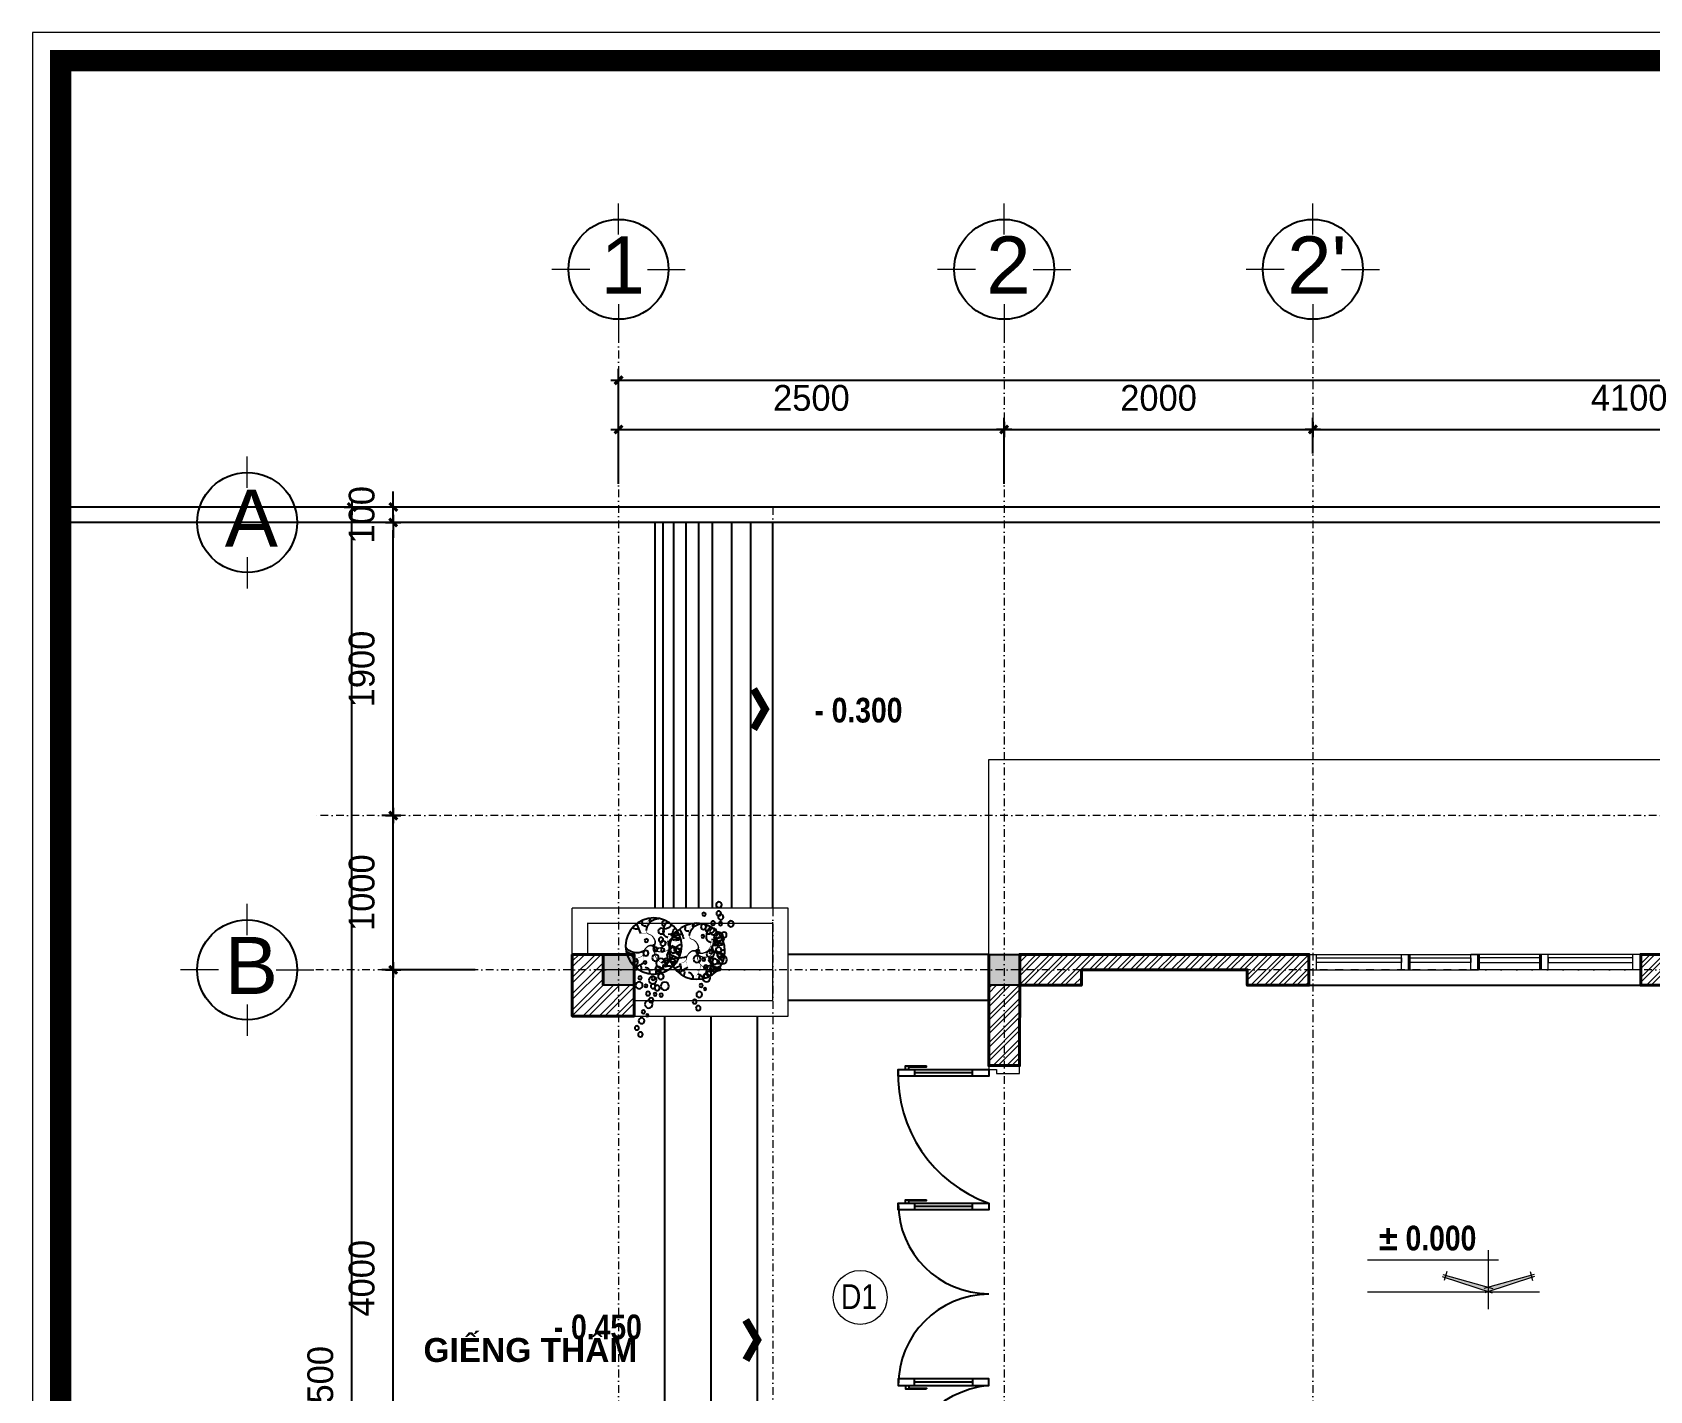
# Model space of a CAD drawing. Header units: millimetres. Extents: x 615730 to 2792744, y 139412 to 597571.
# Drawn here: x 1315871 to 1326353, y 266730 to 275537 of the extents above; entities that cross this region are included whole.
import ezdxf
from ezdxf.enums import TextEntityAlignment as Align

# ---------------------------------------------------------------- set-up
doc = ezdxf.new("R2010")
doc.units = ezdxf.units.MM
doc.header["$MEASUREMENT"] = 0
doc.header["$PDMODE"] = 34
doc.linetypes.add('DASHDOT', pattern=[1, 0.5, -0.25, 0, -0.25])
doc.layers.get('0').update_dxf_attribs({"lineweight": 5})
for name, color, linetype, lineweight in [('0.1(9)', 9, 'Continuous', 13), ('AN_0.20', 2, 'Continuous', 20), ('CAT', 11, 'Continuous', 40), ('NET-THAY', 4, 'Continuous', 20), ('NETNGOAITUONG', 1, 'Continuous', 40), ('NTHAY1', 61, 'Continuous', 25), ('thay', 7, 'Continuous', 15), ('TIM TRUC', 149, 'DASHDOT', 9), ('VATDUNG', 33, 'Continuous', 13), ('VLIEU', 250, 'Continuous', 9)]:
    doc.layers.add(name, color=color, linetype=linetype, lineweight=lineweight)
for name, color, linetype in [('AN_TEXT', 254, 'Continuous'), ('CUA', 132, 'Continuous'), ('DIENHOA', 3, 'Continuous'), ('H', 252, 'Continuous'), ('NET MANH', 252, 'Continuous'), ('netthay', 3, 'Continuous'), ('TEXT', 2, 'Continuous'), ('VL', 155, 'Continuous')]:
    doc.layers.add(name, color=color, linetype=linetype)
doc.styles.add('H280', font='', dxfattribs={"height": 200})
doc.styles.add('KT OZON', font='', dxfattribs={"height": 200})
doc.styles.add('romans', font='romans.shx', dxfattribs={"height": 240})
doc.styles.get("Standard").update_dxf_attribs({"font": ''})
doc.styles.add('VNI-AVO', font='vni-roms.shx')
doc.styles.get('H280').set_extended_font_data('VNI-Avo')
doc.styles.get('KT OZON').set_extended_font_data('VNI-Helve')
doc.styles.get('Standard').set_extended_font_data('VNI-Avo')
doc.dimstyles.new('1-50b', dxfattribs={"dimtxt": 167, "dimasz": 50, "dimexe": 75, "dimexo": 150, "dimgap": 120, "dimtad": 1, "dimdec": 0, "dimzin": 12, "dimtxsty": 'VNI-AVO', "dimblk": ']', "dimcen": 0, "dimdle": 50, "dimclrd": 252, "dimclre": 252, "dimclrt": 2, "dimadec": 0, "dimazin": 0, "dimtfac": 1, "dimtdec": 0, "dimtix": 1, "dimtmove": 2, "dimatfit": 0, "dimldrblk": 'OPEN90', "dimfxl": 1, "dimlwd": -1, "dimlwe": -1, "dimarcsym": 0})
pattern_1 = [(45, (655694.78, -28752.8), (-44.194174, 44.194174), []), (45, (655694.78, -28721.55), (-44.194174, 44.194174), [])]

# ---------------------------------------------------------------- blocks, each defined once
blk = doc.blocks.new('cay6')
at = {"color": 3}
for points in [[(-301, 851, 0, 0, -0.047364), (-273, 733, 0, 0, -0.075072), (-274, 656, 0, 0, -0.003543), (-289, 561, 0, 0, -0.010099), (-296, 528, 0, 2.51, -0.013906), (-312, 463, 2.51, 6, 0.01), (-335, 372, 6, 7.96, 0.046202), (-340, 331, 7.96, 12, 0.022337), (-340, 244, 12, 12, 0)], [(-59, 901, 0, 1.39, 0), (-40, 858, 1.39, 2.61, 0), (-22, 821, 2.61, 3.67, 0), (-5, 788, 3.67, 4.61, 0), (10, 760, 4.61, 5.43, 0), (23, 736, 5.43, 6.17, 0), (36, 714, 6.17, 6.84, 0), (47, 695, 6.84, 7.45, 0), (57, 677, 7.45, 8.04, 0), (67, 659, 8.04, 8.59, 0), (75, 642, 8.59, 9.13, 0), (82, 625, 9.13, 9.65, 0), (88, 609, 9.65, 10.2, 0), (94, 593, 10.2, 10.7, 0), (99, 576, 10.7, 11.2, 0), (103, 560, 11.2, 11.7, 0), (107, 543, 11.7, 12.2, 0), (110, 526, 12.2, 12.7, 0), (112, 509, 12.7, 13.2, 0), (114, 492, 13.2, 13.6, 0), (115, 477, 13.6, 14.1, 0), (117, 462, 14.1, 14.4, 0), (118, 449, 14.4, 14.8, 0), (118, 439, 14.8, 15, 0), (119, 430, 15, 15, 0)], [(723, 533, 0, 4.75, -0.101447), (695, 371, 4.75, 9, -0.113734), (611, 249, 9, 15.4, -0.04857), (503, 168, 15.4, 18, -0.124462), (452, 152, 18, 23.4, -0.142517), (378, 170, 23.4, 30, 0.11679), (289, 195, 30, 37.5, 0.058327), (194, 189, 37.5, 45, 0.057981), (103, 161, 45, 51.3, 0.142519), (41, 109, 51.3, 60, 0.100124), (-2, 3, 60, 60, 0)], [(565, 699, 0, 3.73, 0), (470, 663, 3.73, 6.94, 0), (390, 627, 6.94, 9.69, 0), (323, 593, 9.69, 12, 0), (268, 560, 12, 14, 0), (223, 529, 14, 15.8, 0), (187, 499, 15.8, 17.2, 0), (157, 472, 17.2, 18.5, 0), (133, 447, 18.5, 19.6, 0), (113, 424, 19.6, 20.6, 0), (96, 403, 20.6, 21.4, 0), (83, 384, 21.4, 22.2, 0), (71, 366, 22.2, 23, 0), (61, 348, 23, 23.7, 0), (53, 330, 23.7, 24.5, 0), (45, 310, 24.5, 25.3, 0), (38, 290, 25.3, 26.1, 0), (31, 267, 26.1, 27.1, 0), (24, 242, 27.1, 28.2, 0), (18, 214, 28.2, 29.4, 0), (12, 181, 29.4, 30.7, 0), (7, 144, 30.7, 32.3, 0), (3, 102, 32.3, 34, 0), (1, 54, 34, 36, 0), (0, 0, 36, 36, 0)], [(-851, 324, 0, 4.75, -0.117411), (-677, 401, 4.75, 9, -0.113734), (-529, 394, 9, 15.4, -0.04857), (-403, 346, 15.4, 18, -0.124462), (-362, 311, 18, 23.4, -0.142517), (-338, 239, 23.4, 30, 0.11679), (-312, 150, 30, 37.5, 0.058327), (-257, 73, 37.5, 45, 0.057981), (-185, 11, 45, 51.3, 0.142519), (-108, -14, 51.3, 60, 0.100124), (4, 5, 60, 60, 0)], [(-136, -882, 0, 4.75, -0.101447), (-231, -747, 4.75, 9, -0.113734), (-257, -602, 9, 15.4, -0.04857), (-238, -468, 15.4, 18, -0.124462), (-213, -421, 18, 23.4, -0.142517), (-148, -381, 23.4, 30, 0.11679), (-66, -336, 30, 37.5, 0.058327), (-4, -265, 37.5, 45, 0.057981), (41, -181, 45, 51.3, 0.142519), (48, -100, 51.3, 60, 0.100124), (4, 5, 60, 60, 0)], [(903, -6, 0, 4.75, -0.101447), (783, -119, 4.75, 9, -0.113734), (643, -166, 9, 15.4, -0.04857), (507, -166, 15.4, 18, -0.124462), (457, -148, 18, 23.4, -0.142517), (408, -90, 23.4, 30, 0.11679), (352, -16, 30, 37.5, 0.058327), (273, 36, 37.5, 45, 0.057981), (183, 68, 45, 51.3, 0.142519), (102, 63, 51.3, 60, 0.100124), (4, 5, 60, 60, 0)], [(889, -188, 0, 0, -0.051925), (762, -147, 0, 0, -0.075072), (697, -106, 0, 0, -0.003543), (625, -42, 0, 0, -0.010099), (601, -19, 0, 2.51, -0.013906), (554, 29, 2.51, 6, 0.01), (489, 96, 6, 7.96, 0.046202), (457, 123, 7.96, 12, 0.022337), (384, 169, 12, 12, 0)], [(-752, -481, 0, 0, -0.047364), (-644, -427, 0, 0, -0.075072), (-569, -410, 0, 0, -0.003543), (-473, -405, 0, 0, -0.010099), (-439, -404, 0, 2.51, -0.013906), (-372, -405, 2.51, 6, 0.01), (-278, -407, 6, 7.96, 0.046202), (-237, -403, 7.96, 12, 0.022337), (-152, -384, 12, 12, 0)], [(602, -682, 0, 0, -0.051925), (525, -574, 0, 0, -0.075072), (498, -502, 0, 0, -0.003543), (479, -408, 0, 0, -0.010099), (473, -375, 0, 2.51, -0.013906), (464, -308, 2.51, 6, 0.01), (453, -215, 6, 7.96, 0.046202), (444, -175, 7.96, 12, 0.022337), (412, -94, 12, 12, 0)]]:
    blk.add_lwpolyline(points, format="xyseb", dxfattribs=at)
for radius in [910, 31.2]:
    blk.add_circle((0, 0), radius, dxfattribs=at)
for centre, radius, start, end in [((-560, 650), 161, 206.9747, 283.8366), ((-699, 515), 180, 317.9201, 61.3062), ((577, 2099), 1803, 230.6519, 240.993), ((-581, 705), 178, 325.9377, 27.6734), ((-292, 844), 160, 275.9576, 15.346), ((-72, 1038), 322, 287.8155, 329.9501), ((213, 862), 135, 165.1955, 220.8846), ((360, 806), 125, 147.1446, 246.1704), ((438, 703), 240, 220.548, 303.4532), ((448, 679), 140, 117.772, 215.0472), ((591, 588), 158, 146.3077, 234.234), ((493, 725), 81.6, 236.5412, 344.1524), ((452, 611), 144, 304.8578, 28.418), ((654, 376), 152, 42.3063, 123.4532), ((538, 601), 103, 310.4247, 10.9712), ((-541, -234), 457, 61.8279, 143.8629), ((-1003, 517), 363, 287.4355, 341.1546), ((660, 313), 219, 124.8578, 221.244), ((668, -73), 187, 136.9339, 223.8702), ((697, 688), 294, 226.9209, 288.6448), ((720, -144), 219, 88.0065, 184.3927), ((1470, -1593), 1803, 108.6285, 118.9696), ((953, 35), 291, 110.3981, 183.246), ((830, 118), 158, 109.4563, 197.3826), ((796, 343), 164, 241.098, 295.9073), ((733, 219), 144, 268.0065, 351.5666), ((902, 128), 178, 204.1109, 265.65), ((833, 286), 81.6, 199.6898, 307.301), ((752, 336), 72.8, 289.4563, 19.8214), ((-2164, 100), 1803, 332.9907, 343.7931), ((187, -471), 425, 184.5943, 267.0236), ((495, -457), 187, 100.0825, 187.0188), ((964, -400), 659, 187.0188, 217.1406), ((225, -2155), 1803, 71.7772, 82.1182), ((1008, 255), 659, 223.8702, 253.9919), ((788, -543), 291, 73.5468, 146.3946), ((748, -416), 233, 55.3708, 133.8299), ((803, -437), 178, 167.2596, 228.7987), ((776, -326), 144, 165.1452, 270.8962), ((847, -202), 164, 204.2467, 259.056), ((-549, -721), 178, 68.9344, 138.3931), ((-602, -759), 224, 347.0563, 4.767), ((-291, -733), 88.3, 66.2178, 184.767), ((-71, -822), 66.7, 129.0834, 263.4578), ((429, -726), 144, 128.2939, 234.0449), ((353, -781), 233, 18.5195, 96.9786)]:
    blk.add_arc(centre, radius, start, end, dxfattribs=at)
blk = doc.blocks.new('CAY')
at = {"layer": 'DIENHOA', "lineweight": -2}
for centre, radius in [((-125, -15), 22.6), ((0, 0), 52.8), ((479, -19), 37.7), ((-687, -140), 30.2), ((-619, -207), 26.4), ((-513, -173), 37.7), ((-426, -121), 15.1), ((-396, -181), 22.6), ((-283, -140), 49.1), ((-223, -124), 30.2), ((-151, -185), 26.4), ((-136, -94), 18.9), ((-49, -90), 34), ((-42, -147), 30.2), ((34, -173), 49.1), ((57, -173), 22.6), ((106, -83), 37.7), ((189, -143), 34), ((272, -128), 60.3), ((260, -64), 11.3), ((321, -215), 41.5), ((317, -68), 33.9), ((445, -151), 22.6), ((528, -170), 33.9), ((566, -207), 30.2), ((676, -234), 37.7), ((-79, -324), 45.3), ((-60, -238), 18.9), ((19, -339), 22.6), ((226, -328), 18.9), ((347, -351), 34), ((426, -245), 26.4), ((506, -388), 22.6)]:
    blk.add_circle(centre, radius, dxfattribs=at)
blk = doc.blocks.new('CAO DO')
h = blk.add_hatch(color=256)
h.paths.add_polyline_path([(-240238.1, 272731.1), (-240241.8, 272717.8), (-239987.5, 272634.7), (-239987.5, 272661.1)])
h.paths.add_polyline_path([(-239733.2, 272717.8), (-239736.9, 272731.1), (-239987.5, 272661.1), (-239987.5, 272634.7)])
for p, q in [((-239987.5, 272531), (-239987.5, 272877.7)), ((-240045.9, 272818.5), (-239278.4, 272818.5)), ((-240258.3, 272723.2), (-239965.8, 272627.6)), ((-240255, 272735.8), (-239961.6, 272653.9)), ((-240231.8, 272753.4), (-240246.6, 272700.5)), ((-239720, 272735.8), (-240013.4, 272653.9)), ((-239716.7, 272723.2), (-240009.2, 272627.6)), ((-239743.2, 272753.4), (-239728.4, 272700.5)), ((-240287.5, 272631), (-239278.4, 272631)), ((-239987.5, 272603.5), (-239987.5, 272667.6))]:
    blk.add_line(p, q)
blk = doc.blocks.new('TRUC 1')
at = {"ltscale": 50}
blk.add_circle((0, -9525), 8572, dxfattribs=at)
at = {"layer": '0.1(9)', "ltscale": 50}
for p, q in [((0, -3572), (0, 1782)), ((-4942, -9525), (-11427, -9525)), ((4942, -9525), (11427, -9525)), ((0, -15478), (0, -20832))]:
    blk.add_line(p, q, dxfattribs=at)
at = {"layer": 'TEXT', "ltscale": 50, "style": 'H280'}
blk.add_attdef('1', text='', height=10478, dxfattribs=at).set_placement((-214, -4892), align=Align.CENTER)
blk = doc.blocks.new(']')
for p, q in [((1, 0), (-1, 0)), ((0, 1), (0, -1))]:
    blk.add_line(p, q)
at = {"color": 9, "const_width": 0.4}
blk.add_lwpolyline([(-0.51, -0.51), (0.51, 0.51)], dxfattribs=at)
blk = doc.blocks.new('*D2720')
at = {"layer": 'DEFPOINTS', "color": 0, "ltscale": 10, "transparency": 16777216}
for p in [(1318210, 269459), (1318891, 269459), (1318999, 265459, -3)]:
    blk.add_point(p, dxfattribs=at)
at = {"layer": 'VL', "color": 252, "ltscale": 10, "transparency": 16777216}
for p, q in [((1318741, 269459), (1318135, 269459)), ((1318210, 265509), (1318210, 269409)), ((1318849, 265459), (1318135, 265459))]:
    blk.add_line(p, q, dxfattribs=at)
at = {"layer": 'VL', "color": 252, "ltscale": 10, "transparency": 16777216, "xscale": 50, "yscale": 50, "zscale": 50}
for p, rotation in [((1318210, 269459), 90), ((1318210, 265459), 270)]:
    blk.add_blockref(']', p, dxfattribs=dict(at, rotation=rotation))
at = {"layer": 'VL', "color": 2, "ltscale": 10, "transparency": 16777216, "insert": (1318006, 267459), "char_height": 167, "attachment_point": 5, "rotation": 90, "style": 'VNI-AVO'}
blk.add_mtext('4000', dxfattribs=at)
blk = doc.blocks.new('_Open90')
at = {"color": 0, "linetype": 'ByBlock', "lineweight": -2}
for p, q in [((0, 0), (-1, 0)), ((-0.5, 0.5), (0, 0)), ((0, 0), (-0.5, -0.5))]:
    blk.add_line(p, q, dxfattribs=at)
blk = doc.blocks.new('*D2721')
at = {"layer": 'DEFPOINTS', "color": 0, "ltscale": 10, "transparency": 16777216}
for p in [(1318210, 270459), (1318390, 270459, 0), (1318891, 269459)]:
    blk.add_point(p, dxfattribs=at)
at = {"layer": 'VL', "color": 252, "ltscale": 10, "transparency": 16777216}
for p, q in [((1318240, 270459), (1318135, 270459)), ((1318210, 269509), (1318210, 270409)), ((1318741, 269459), (1318135, 269459))]:
    blk.add_line(p, q, dxfattribs=at)
at = {"layer": 'VL', "color": 252, "ltscale": 10, "transparency": 16777216, "xscale": 50, "yscale": 50, "zscale": 50}
for p, rotation in [((1318210, 270459), 90), ((1318210, 269459), 270)]:
    blk.add_blockref(']', p, dxfattribs=dict(at, rotation=rotation))
at = {"layer": 'VL', "color": 2, "ltscale": 10, "transparency": 16777216, "insert": (1318006, 269959), "char_height": 167, "attachment_point": 5, "rotation": 90, "style": 'VNI-AVO'}
blk.add_mtext('1000', dxfattribs=at)
blk = doc.blocks.new('*D2722')
at = {"layer": 'DEFPOINTS', "color": 0, "ltscale": 10, "transparency": 16777216}
for p in [(1318210, 272359), (1318390, 272359), (1318390, 270459, 0)]:
    blk.add_point(p, dxfattribs=at)
at = {"layer": 'VL', "color": 252, "ltscale": 10, "transparency": 16777216}
for p, q in [((1318240, 272359), (1318135, 272359)), ((1318210, 270509), (1318210, 272309)), ((1318240, 270459), (1318135, 270459))]:
    blk.add_line(p, q, dxfattribs=at)
at = {"layer": 'VL', "color": 252, "ltscale": 10, "transparency": 16777216, "xscale": 50, "yscale": 50, "zscale": 50}
for p, rotation in [((1318210, 272359), 90), ((1318210, 270459), 270)]:
    blk.add_blockref(']', p, dxfattribs=dict(at, rotation=rotation))
at = {"layer": 'VL', "color": 2, "ltscale": 10, "transparency": 16777216, "insert": (1318006, 271409), "char_height": 167, "attachment_point": 5, "rotation": 90, "style": 'VNI-AVO'}
blk.add_mtext('1900', dxfattribs=at)
blk = doc.blocks.new('*D2723')
at = {"layer": 'DEFPOINTS', "color": 0, "ltscale": 10, "transparency": 16777216}
for p in [(1318210, 272459), (1318390, 272459), (1318390, 272359)]:
    blk.add_point(p, dxfattribs=at)
at = {"layer": 'VL', "color": 252, "ltscale": 10, "transparency": 16777216}
for p, q in [((1318210, 272509), (1318210, 272559)), ((1318240, 272459), (1318135, 272459)), ((1318210, 272359), (1318210, 272459)), ((1318240, 272359), (1318135, 272359)), ((1318210, 272309), (1318210, 272259))]:
    blk.add_line(p, q, dxfattribs=at)
at = {"layer": 'VL', "color": 252, "ltscale": 10, "transparency": 16777216, "xscale": 50, "yscale": 50, "zscale": 50}
for p, rotation in [((1318210, 272459), 270), ((1318210, 272359), 90)]:
    blk.add_blockref(']', p, dxfattribs=dict(at, rotation=rotation))
at = {"layer": 'VL', "color": 2, "ltscale": 10, "transparency": 16777216, "insert": (1318006, 272409), "char_height": 167, "attachment_point": 5, "rotation": 90, "style": 'VNI-AVO'}
blk.add_mtext('100', dxfattribs=at)
blk = doc.blocks.new('*D2724')
at = {"layer": 'DEFPOINTS', "color": 0, "ltscale": 10, "transparency": 16777216}
for p in [(1317941, 272459), (1318390, 272459), (1318390, 260959)]:
    blk.add_point(p, dxfattribs=at)
at = {"layer": 'VL', "color": 252, "ltscale": 10, "transparency": 16777216}
for p, q in [((1318240, 272459), (1317866, 272459)), ((1317941, 261009), (1317941, 272409)), ((1318240, 260959), (1317866, 260959))]:
    blk.add_line(p, q, dxfattribs=at)
at = {"layer": 'VL', "color": 252, "ltscale": 10, "transparency": 16777216, "xscale": 50, "yscale": 50, "zscale": 50}
for p, rotation in [((1317941, 272459), 90), ((1317941, 260959), 270)]:
    blk.add_blockref(']', p, dxfattribs=dict(at, rotation=rotation))
at = {"layer": 'VL', "color": 2, "ltscale": 10, "transparency": 16777216, "insert": (1317738, 266709), "char_height": 167, "attachment_point": 5, "rotation": 90, "style": 'VNI-AVO'}
blk.add_mtext('11500', dxfattribs=at)
blk = doc.blocks.new('*D2725')
at = {"layer": 'DEFPOINTS', "color": 0, "ltscale": 10, "transparency": 16777216}
for p in [(1322170, 272962), (1319670, 272459, -1), (1322170, 272459)]:
    blk.add_point(p, dxfattribs=at)
at = {"layer": 'VL', "color": 252, "ltscale": 10, "transparency": 16777216}
for p, q in [((1319670, 272609), (1319670, 273037)), ((1319720, 272962), (1322120, 272962)), ((1322170, 272609), (1322170, 273037))]:
    blk.add_line(p, q, dxfattribs=at)
at = {"layer": 'VL', "color": 252, "ltscale": 10, "transparency": 16777216, "xscale": 50, "yscale": 50, "zscale": 50, "rotation": 180}
blk.add_blockref(']', (1319670, 272962), dxfattribs=at)
at = {"layer": 'VL', "color": 252, "ltscale": 10, "transparency": 16777216, "xscale": 50, "yscale": 50, "zscale": 50}
blk.add_blockref(']', (1322170, 272962), dxfattribs=at)
at = {"layer": 'VL', "color": 2, "ltscale": 10, "transparency": 16777216, "insert": (1320920, 273166), "char_height": 167, "attachment_point": 5, "style": 'VNI-AVO'}
blk.add_mtext('2500', dxfattribs=at)
blk = doc.blocks.new('*D2726')
at = {"layer": 'DEFPOINTS', "color": 0, "ltscale": 10, "transparency": 16777216}
for p in [(1324170, 272962), (1324170, 272962), (1322170, 272459)]:
    blk.add_point(p, dxfattribs=at)
at = {"layer": 'VL', "color": 252, "ltscale": 10, "transparency": 16777216}
for p, q in [((1322170, 272609), (1322170, 273037)), ((1322220, 272962), (1324120, 272962)), ((1324170, 272812), (1324170, 272887))]:
    blk.add_line(p, q, dxfattribs=at)
at = {"layer": 'VL', "color": 252, "ltscale": 10, "transparency": 16777216, "xscale": 50, "yscale": 50, "zscale": 50, "rotation": 180}
blk.add_blockref(']', (1322170, 272962), dxfattribs=at)
at = {"layer": 'VL', "color": 252, "ltscale": 10, "transparency": 16777216, "xscale": 50, "yscale": 50, "zscale": 50}
blk.add_blockref(']', (1324170, 272962), dxfattribs=at)
at = {"layer": 'VL', "color": 2, "ltscale": 10, "transparency": 16777216, "insert": (1323170, 273166), "char_height": 167, "attachment_point": 5, "style": 'VNI-AVO'}
blk.add_mtext('2000', dxfattribs=at)
blk = doc.blocks.new('*D2730')
at = {"layer": 'DEFPOINTS', "color": 0, "ltscale": 10, "transparency": 16777216}
for p in [(1328270, 272963), (1324170, 272657), (1328270, 272657)]:
    blk.add_point(p, dxfattribs=at)
at = {"layer": 'VL', "color": 252, "ltscale": 10, "transparency": 16777216}
for p, q in [((1324170, 272807), (1324170, 273038)), ((1324220, 272963), (1328220, 272963)), ((1328270, 272807), (1328270, 273038))]:
    blk.add_line(p, q, dxfattribs=at)
at = {"layer": 'VL', "color": 252, "ltscale": 10, "transparency": 16777216, "xscale": 50, "yscale": 50, "zscale": 50, "rotation": 180}
blk.add_blockref(']', (1324170, 272963), dxfattribs=at)
at = {"layer": 'VL', "color": 252, "ltscale": 10, "transparency": 16777216, "xscale": 50, "yscale": 50, "zscale": 50}
blk.add_blockref(']', (1328270, 272963), dxfattribs=at)
at = {"layer": 'VL', "color": 2, "ltscale": 10, "transparency": 16777216, "insert": (1326220, 273167), "char_height": 167, "attachment_point": 5, "style": 'VNI-AVO'}
blk.add_mtext('4100', dxfattribs=at)
blk = doc.blocks.new('*D2731')
at = {"layer": 'DEFPOINTS', "color": 0, "ltscale": 10, "transparency": 16777216}
for p in [(1340271, 273281), (1319670, 272459), (1340271, 272459)]:
    blk.add_point(p, dxfattribs=at)
at = {"layer": 'VL', "color": 252, "ltscale": 10, "transparency": 16777216}
for p, q in [((1319670, 272609), (1319670, 273356)), ((1319720, 273281), (1340221, 273281)), ((1340271, 272609), (1340271, 273356))]:
    blk.add_line(p, q, dxfattribs=at)
at = {"layer": 'VL', "color": 252, "ltscale": 10, "transparency": 16777216, "xscale": 50, "yscale": 50, "zscale": 50, "rotation": 180}
blk.add_blockref(']', (1319670, 273281), dxfattribs=at)
at = {"layer": 'VL', "color": 252, "ltscale": 10, "transparency": 16777216, "xscale": 50, "yscale": 50, "zscale": 50}
blk.add_blockref(']', (1340271, 273281), dxfattribs=at)
at = {"layer": 'VL', "color": 2, "ltscale": 10, "transparency": 16777216, "insert": (1329971, 273485), "char_height": 167, "attachment_point": 5, "style": 'VNI-AVO'}
blk.add_mtext('20600', dxfattribs=at)

msp = doc.modelspace()

# ---------------------------------------------------------------- hatches: boundary and pattern name
at = {"layer": 'VLIEU', "ltscale": 10}
h = msp.add_hatch(dxfattribs=at)
h.set_pattern_fill('STEEL', color=256, scale=600, style=0)
h.set_pattern_definition([(45, (743792.986, 17189.744), (-53.033009, 53.033009), []), (45, (743792.986, 17227.244), (-53.033009, 53.033009), [])])
h.paths.add_polyline_path([(1319770.4, 269358.8), (1319570.4, 269358.8), (1319570.4, 269458.8), (1319370.4, 269458.8), (1319370.4, 269158.8), (1319770.4, 269158.8)])
h.paths.add_polyline_path([(1319570.4, 269558.8), (1319370.4, 269558.8), (1319370.4, 269458.8), (1319570.4, 269458.8)])
h = msp.add_hatch(dxfattribs=at)
h.set_pattern_fill('STEEL', color=256, scale=500, style=0)
h.set_pattern_definition(pattern_1)
h.paths.add_polyline_path([(1322269.9, 269358.8), (1322069.9, 269358.8), (1322069.9, 268837.4), (1322269.6, 268837.4)])
h.paths.add_polyline_path([(1322669.6, 269458.8), (1323744.4, 269458.8), (1323744.4, 269358.8), (1324144.6, 269358.8), (1324144.6, 269558.8), (1322269.9, 269558.8), (1322269.9, 269358.8), (1322669.6, 269358.8)])
h = msp.add_hatch(dxfattribs=at)
h.set_pattern_fill('STEEL', color=256, scale=500, style=0)
h.set_pattern_definition(pattern_1)
h.paths.add_polyline_path([(1328169.4, 269558.8), (1326294.6, 269558.8), (1326294.6, 269458.8), (1326294.6, 269458.8), (1326294.6, 269458.8), (1326294.6, 269458.8), (1326294.6, 269458.8), (1326294.6, 269358.8), (1326694.4, 269358.8), (1326694.4, 269458.8), (1327769.1, 269458.8), (1327769.1, 269358.8), (1328169.4, 269358.8), (1328169.4, 269358.8), (1328169.4, 269358.8)])

# ---------------------------------------------------------------- linework, layer by layer
at = {"layer": 'AN_0.20', "color": 3}
msp.add_circle((1321236.2, 267334.9, 63.4), 175, dxfattribs=at)
at = {"layer": 'CAT'}
for p, q in [((1324144.6, 269458.8), (1324144.6, 269558.8)), ((1324144.6, 269458.8), (1324144.6, 269558.8)), ((1324144.6, 269458.8), (1324144.6, 269558.8)), ((1324794.6, 269458.8), (1324794.6, 269558.8)), ((1324794.6, 269458.8), (1324794.6, 269558.8)), ((1324794.6, 269458.8), (1324794.6, 269558.8)), ((1325243.2, 269458.8), (1325243.2, 269558.8)), ((1325644.6, 269458.8), (1325644.6, 269558.8)), ((1325644.6, 269458.8), (1325644.6, 269558.8)), ((1325644.6, 269458.8), (1325644.6, 269558.8)), ((1326294.6, 269458.8), (1326294.6, 269558.8)), ((1326294.6, 269458.8), (1326294.6, 269558.8)), ((1326294.6, 269458.8), (1326294.6, 269558.8))]:
    msp.add_line(p, q, dxfattribs=at)
at = {"layer": 'CUA'}
for p, q in [((1321964, 268791.2, 63.4), (1321588.5, 268791.2, 63.4)), ((1321964, 267924.4, 63.4), (1321588.5, 267924.4, 63.4)), ((1321964, 266785.3, 63.4), (1321588.5, 266785.3, 63.4))]:
    msp.add_line(p, q, dxfattribs=at)
at = {"layer": 'CUA', "elevation": 63.4}
for points in [[(1321588.5, 268812.4), (1321588.5, 268770.1), (1321482.8, 268770.1), (1321482.8, 268812.4), (1321588.5, 268812.4)], [(1321528.9, 268812.4), (1321528.9, 268835.2), (1321666, 268835.2)], [(1321551.8, 268812.4), (1321551.8, 268830.6), (1321666, 268830.6), (1321666, 268835.2)], [(1321964, 268770.1), (1321560.4, 268770.1)], [(1321574.6, 268812.4), (1321978.2, 268812.4)], [(1321964, 268770.1), (1321964, 268812.4), (1322069.6, 268812.4), (1322069.6, 268770.1), (1321964, 268770.1)], [(1321588.5, 267945.6), (1321588.5, 267903.3), (1321482.8, 267903.3), (1321482.8, 267945.6), (1321588.5, 267945.6)], [(1321528.9, 267945.6), (1321528.9, 267968.4), (1321666, 267968.4)], [(1321551.8, 267945.6), (1321551.8, 267963.8), (1321666, 267963.8), (1321666, 267968.4)], [(1321574.6, 267945.6), (1321978.2, 267945.6)], [(1321964, 267903.3), (1321964, 267945.6), (1322069.6, 267945.6), (1322069.6, 267903.3), (1321964, 267903.3)], [(1321964, 267903.3), (1321560.4, 267903.3)], [(1321588.5, 266764.1), (1321588.5, 266806.4), (1321482.8, 266806.4), (1321482.8, 266764.1), (1321588.5, 266764.1)], [(1321964, 266806.4), (1321560.4, 266806.4)], [(1321964, 266806.4), (1321964, 266764.1), (1322069.6, 266764.1), (1322069.6, 266806.4), (1321964, 266806.4)], [(1321528.9, 266764.1), (1321528.9, 266741.3), (1321666, 266741.3)], [(1321551.8, 266764.1), (1321551.8, 266745.9), (1321666, 266745.9), (1321666, 266741.3)], [(1321574.6, 266764.1), (1321978.2, 266764.1)]]:
    msp.add_lwpolyline(points, dxfattribs=at)
at = {"layer": 'CUA'}
for centre, radius, start, end in [((1322365, 268777.5, 63.4), 882.8, 177.73772, 250.45592), ((1322069.6, 267945.6, 63.4), 586.8, 180, 270), ((1322073.9, 266764.9, 63.4), 591.1, 90.41542, 180.07072), ((1322137.6, 266112.8, 63.4), 654.9, 95.96207, 180.91296)]:
    msp.add_arc(centre, radius, start, end, dxfattribs=at)
at = {"layer": 'H', "const_width": 138.2}
msp.add_lwpolyline([(1316055.1, 256367.8), (1343058, 256367.8), (1343058, 275352.8), (1316055.1, 275352.8)], close=True, dxfattribs=at)
at = {"layer": 'NET MANH'}
for p, q in [((1322069.9, 269558.8, 280), (1320769.9, 269558.8)), ((1324144.6, 269358.8), (1326294.6, 269358.8)), ((1322069.9, 269258.8, 280), (1320769.9, 269258.8)), ((1319969.9, 265558.8), (1319969.9, 269158.8, 247.1)), ((1320269.9, 265558.8), (1320269.9, 269158.8, 247.1)), ((1320569.9, 265558.8), (1320569.9, 269158.8, 247.1))]:
    msp.add_line(p, q, dxfattribs=at)
at = {"layer": 'NET MANH', "elevation": -13.1}
msp.add_lwpolyline([(1319570.4, 269558.8), (1319770.4, 269558.8), (1319770.4, 269358.8), (1319570.4, 269358.8)], close=True, dxfattribs=at)
at = {"layer": 'NET MANH'}
msp.add_lwpolyline([(1322069.9, 269558.8), (1322269.9, 269558.8), (1322269.9, 269358.8), (1322069.9, 269358.8)], close=True, dxfattribs=at)
for points in [[(1319570.4, 269358.8, -13.1), (1319770.4, 269358.8, -13.1), (1319570.4, 269558.8, -13.1), (1319770.4, 269558.8, -13.1)], [(1322069.9, 269358.8), (1322269.9, 269358.8), (1322069.9, 269558.8), (1322269.9, 269558.8)]]:
    msp.add_solid(points, dxfattribs=at)
at = {"layer": 'NET-THAY'}
for p, q in [((1320769.9, 269859.2), (1319370.4, 269859.1, 44.2)), ((1319370.4, 269558.8, 47.3), (1319370.4, 269859.1, 44.2)), ((1320769.9, 269158.8), (1320769.9, 269859.2)), ((1319470.4, 269558.8, 47.3), (1319470.4, 269763.8)), ((1320669.9, 269759.1), (1319470.4, 269759.2, 45.3)), ((1320669.9, 269258.8), (1320669.9, 269766.9)), ((1320669.9, 269458.8, 159.3), (1319570.4, 269458.8, 64.6)), ((1319770.4, 269258.8, 126.9), (1320669.9, 269258.8, 12.7)), ((1319770.4, 269158.8, 126.9), (1320769.9, 269158.8))]:
    msp.add_line(p, q, dxfattribs=at)
at = {"layer": 'NETNGOAITUONG'}
for p, q in [((1319570.4, 269558.8, -13.1), (1319570.4, 269358.8, -13.1)), ((1322069.9, 269558.8), (1322069.9, 269358.8))]:
    msp.add_line(p, q, dxfattribs=at)
at = {"layer": 'NETNGOAITUONG', "elevation": 126.9}
msp.add_lwpolyline([(1319370.4, 269558.8), (1319770.4, 269558.8), (1319770.4, 269158.8), (1319370.4, 269158.8)], close=True, dxfattribs=at)
at = {"layer": 'NETNGOAITUONG', "elevation": 63.4}
msp.add_lwpolyline([(1322269.9, 269458.8), (1322269.6, 268837.4), (1322069.9, 268837.4), (1322069.9, 269558.8)], dxfattribs=at)
at = {"layer": 'NETNGOAITUONG'}
for points in [[(1322669.6, 269458.8), (1323744.4, 269458.8), (1323744.4, 269358.8), (1324144.6, 269358.8), (1324144.6, 269558.8), (1322269.9, 269558.8), (1322269.9, 269358.8), (1322669.6, 269358.8)], [(1326694.4, 269458.8), (1327769.1, 269458.8), (1327769.1, 269358.8), (1328169.4, 269358.8), (1328169.4, 269558.8), (1326294.6, 269558.8), (1326294.6, 269358.8), (1326694.4, 269358.8)]]:
    msp.add_lwpolyline(points, close=True, dxfattribs=at)
at = {"layer": 'netthay', "color": 9, "elevation": 123.5}
msp.add_lwpolyline([(1320494.2, 267188.3, 50, 50, 0), (1320569.9, 267058.8, 50, 50, 0), (1320495.6, 266928.5, 50, 50, 0), (1320569.9, 267058.8, 0, 0, 0), (1319969.9, 267058.8, 0, 0, 0)], format="xyseb", dxfattribs=at)
at = {"layer": 'thay', "linetype": 'Continuous'}
msp.add_lwpolyline([(1315870.8, 256183.5), (1343242.3, 256183.5), (1343242.3, 275537.1), (1315870.8, 275537.1)], close=True, dxfattribs=at)
at = {"layer": 'thay', "elevation": 63.4}
msp.add_lwpolyline([(1322269.6, 268837.4), (1322069.6, 268837.4), (1322069.6, 268812.4), (1322119.6, 268812.4), (1322119.6, 268787.4), (1322269.6, 268787.4)], close=True, dxfattribs=at)
at = {"layer": 'TIM TRUC', "ltscale": 100}
for p, q in [((1319670.4, 273573.3), (1319670.4, 259062, -13.1)), ((1322169.9, 273573.3), (1322169.9, 259062)), ((1324169.9, 273573.3), (1324169.9, 259062)), ((1320669.9, 272458.8), (1320669.9, 259062)), ((1337108.3, 270458.5), (1317695.3, 270458.5)), ((1328369.4, 269458.8), (1317695.3, 269458.8))]:
    msp.add_line(p, q, dxfattribs=at)
at = {"layer": 'VATDUNG'}
for p, q in [((1324144.6, 269558.8), (1324794.6, 269558.8)), ((1324194.6, 269458.8), (1324194.6, 269558.8)), ((1324744.6, 269458.8), (1324744.6, 269558.8)), ((1324794.6, 269458.8), (1324794.6, 269558.8)), ((1324794.6, 269558.8), (1325243.2, 269558.8)), ((1325193.2, 269458.8), (1325193.2, 269558.8)), ((1325644.6, 269558.8), (1325193.2, 269558.8)), ((1326294.6, 269558.8), (1325644.6, 269558.8)), ((1325644.6, 269458.8), (1325644.6, 269558.8)), ((1325694.6, 269458.8), (1325694.6, 269558.8)), ((1326244.6, 269458.8), (1326244.6, 269558.8)), ((1324144.6, 269458.8), (1324794.6, 269458.8)), ((1324794.6, 269458.8), (1325243.2, 269458.8)), ((1325644.6, 269458.8), (1325193.2, 269458.8)), ((1326294.6, 269458.8), (1325644.6, 269458.8))]:
    msp.add_line(p, q, dxfattribs=at)
for points in [[(1324194.6, 269535.6), (1324744.6, 269535.6), (1324744.6, 269505.9), (1324194.6, 269505.9)], [(1324794.6, 269535.6), (1325193.2, 269535.6), (1325193.2, 269505.9), (1324794.6, 269505.9)], [(1325644.6, 269535.6), (1325243.2, 269535.6), (1325243.2, 269505.9), (1325644.6, 269505.9)], [(1326244.6, 269535.6), (1325694.6, 269535.6), (1325694.6, 269505.9), (1326244.6, 269505.9)]]:
    msp.add_lwpolyline(points, close=True, dxfattribs=at)
at = {"layer": 'VL', "ltscale": 10}
for p, q in [((1343242.3, 272458.8), (1316055.1, 272458.8)), ((1343242.3, 272358.8), (1316055.1, 272358.8)), ((1319907.4, 269859.2), (1319907.4, 272358.8)), ((1319959.6, 269859.2), (1319959.6, 272358.8)), ((1320029.3, 269859.2), (1320029.3, 272358.8)), ((1320107.6, 269859.2), (1320107.6, 272358.8)), ((1320191, 269859.2), (1320191, 272358.8)), ((1320279.7, 269859.2), (1320279.7, 272358.8)), ((1320403.8, 269859.2), (1320403.8, 272358.8)), ((1320528, 269859.2), (1320528, 272358.8)), ((1320669.9, 269859.2), (1320669.9, 272358.8))]:
    msp.add_line(p, q, dxfattribs=at)
at = {"layer": 'VL', "color": 9, "ltscale": 10}
msp.add_lwpolyline([(1320545.1, 271279, 50, 50, 0), (1320620.1, 271149.1, 50, 50, 0), (1320545.1, 271019.2, 50, 50, 0), (1320620.1, 271149.1, 0, 0, 0), (1319922.7, 271149.1, 0, 0, 0)], format="xyseb", dxfattribs=at)
at = {"layer": 'VLIEU', "ltscale": 10}
for p, q in [((1322069.9, 269558.8), (1322069.9, 270823.1)), ((1322069.9, 270823.1), (1328369.4, 270823.1))]:
    msp.add_line(p, q, dxfattribs=at)

# ---------------------------------------------------------------- block references
at = {"xscale": -1.105920000001788, "yscale": 1.105920000001788, "zscale": 1.10592}
msp.add_blockref('CAO DO', (1059900.8, -34139.9), dxfattribs=at)
at = {"layer": 'netthay', "lineweight": -2, "ltscale": 10}
ref = msp.add_blockref('TRUC 1', (1319670.4, 273640.6), dxfattribs=dict(at, xscale=0.03778148023411632, yscale=0.03778148023411632, zscale=0.03778148023411632, rotation=180))
ref.add_attrib('1', '1', dxfattribs={"layer": 'TEXT', "color": 3, "ltscale": 50, "height": 370.2, "style": 'KT OZON'}).set_placement((1319697, 273843.6), align=Align.CENTER)
ref = msp.add_blockref('TRUC 1', (1322169.9, 273640.6), dxfattribs=dict(at, xscale=0.03778148023411632, yscale=0.03778148023411632, zscale=0.03778148023411632, rotation=180))
ref.add_attrib('1', '2', dxfattribs={"layer": 'TEXT', "color": 3, "ltscale": 50, "height": 370.2, "style": 'KT OZON'}).set_placement((1322196.6, 273843.6), align=Align.CENTER)
ref = msp.add_blockref('TRUC 1', (1324169.9, 273640.6), dxfattribs=dict(at, xscale=0.03778148023411632, yscale=0.03778148023411632, zscale=0.03778148023411632, rotation=180))
ref.add_attrib('1', "2'", dxfattribs={"layer": 'TEXT', "color": 3, "ltscale": 50, "height": 370.15, "style": 'KT OZON'}).set_placement((1324196.6, 273843.6), align=Align.CENTER)
ref = msp.add_blockref('TRUC 1', (1317263.5, 271998.9), dxfattribs=dict(at, xscale=0.03778148023411632, yscale=0.03778148023411632, zscale=0.03778148023411632, rotation=180))
ref.add_attrib('1', 'A', dxfattribs={"layer": 'TEXT', "color": 3, "ltscale": 50, "height": 370.2, "style": 'KT OZON'}).set_placement((1317290.2, 272201.9), align=Align.CENTER)
ref = msp.add_blockref('TRUC 1', (1317263.5, 269098.9), dxfattribs=dict(at, xscale=0.03778148023411632, yscale=0.03778148023411632, zscale=0.03778148023411632, rotation=180))
ref.add_attrib('1', 'B', dxfattribs={"layer": 'TEXT', "color": 3, "ltscale": 50, "height": 370.2, "style": 'KT OZON'}).set_placement((1317290.2, 269301.9), align=Align.CENTER)
at = {"layer": 'NTHAY1'}
for name, p, xscale, yscale, zscale, rotation in [('CAY', (1320344.6, 269523.8), -0.4999999999037501, 0.5, 0.5, 254.693807951737), ('CAY', (1319970.3, 269353.2, 113.9), -0.4999999999037501, 0.5, 0.5, 254.693807951737), ('cay6', (1319897.8, 269613.3, 323.7), -0.1999999999534339, 0.1999999999534339, 0.1999999999999886, 180), ('cay6', (1320177.6, 269579.5, 323.7), -0.1999999999534339, 0.1999999999534339, 0.1999999999999886, 180)]:
    msp.add_blockref(name, p, dxfattribs=dict(at, xscale=xscale, yscale=yscale, zscale=zscale, rotation=rotation))

# ---------------------------------------------------------------- texts
at = {"insert": (1318405.8, 267071.5), "char_height": 155.232, "width": 10505.067, "attachment_point": 1}
msp.add_mtext('{\\fArial|b1|i0|c0|p34;GIẾNG THẤM}', dxfattribs=at)
at = {"layer": 'AN_TEXT', "ltscale": 2, "insert": (1321228.4, 267420.2, 63.4), "char_height": 160.8, "width": 121.15, "attachment_point": 2, "style": 'romans'}
msp.add_mtext('{\\fVNI-Helve-Condense|b0|i0|c0|p2;D1}', dxfattribs=at)
at = {"layer": 'NTHAY1', "char_height": 160, "width": 11369.12, "attachment_point": 3}
for s, insert in [('{\\fVNI-Helve-Condense|b1|i0|c0|p2;- 0.300}', (1321510, 271222.4)), ('{\\fVNI-Helve-Condense|b1|i0|c0|p2;%%P 0.000}', (1325229.6, 267799.6)), ('{\\fVNI-Helve-Condense|b1|i0|c0|p2;- 0.450}', (1319820.8, 267223.6))]:
    msp.add_mtext(s, dxfattribs=dict(at, insert=insert))

# ---------------------------------------------------------------- dimensions: what is measured, and where the dimension line sits
at = {"layer": 'VL', "ltscale": 10}
for base, p1, p2, picture, middle in [((1340270.7, 273281.2), (1319670.4, 272458.8), (1340270.7, 272458.8), '*D2731', (1329970.5, 273484.7)), ((1322169.9026, 272962.0022), (1319670.3725, 272458.7717, -1.0744), (1322169.9026, 272458.7717), '*D2725', (1320920.1375, 273165.5022)), ((1324169.9, 272962), (1322169.9, 272458.8), (1324169.9, 272962), '*D2726', (1323169.9, 273165.5)), ((1328270.3626, 272963.0001), (1324169.9026, 272657.4842), (1328270.3626, 272657.4842), '*D2730', (1326220.1326, 273166.5001))]:
    dim = msp.add_linear_dim(base=base, p1=p1, p2=p2, dimstyle='1-50b', override={"dimfxl": 150, "dimarcsym": 1}, dxfattribs=at)
    dim.commit()
    dim.dimension.update_dxf_attribs({"geometry": picture, "text_midpoint": middle})
for base, p1, p2, picture, middle in [((1318209.7, 272458.8), (1318390.5, 272358.8), (1318390.5, 272458.8), '*D2723', (1318006.2, 272408.8)), ((1317941.2, 272458.8), (1318390.5, 260958.8), (1318390.5, 272458.8), '*D2724', (1317737.7, 266708.8)), ((1318209.7, 272358.8), (1318390.5, 270458.5, 0), (1318390.5, 272358.8), '*D2722', (1318006.2, 271408.7)), ((1318209.7, 270458.5), (1318891.2, 269458.8), (1318390.5, 270458.5, 0), '*D2721', (1318006.2, 269958.7)), ((1318209.7, 269458.8), (1318999.2, 265458.8, -2.7), (1318891.2, 269458.8), '*D2720', (1318006.2, 267458.8))]:
    dim = msp.add_linear_dim(base=base, p1=p1, p2=p2, angle=90, dimstyle='1-50b', override={"dimfxl": 150, "dimarcsym": 1}, dxfattribs=at)
    dim.commit()
    dim.dimension.update_dxf_attribs({"geometry": picture, "text_midpoint": middle})

doc.saveas('drawing.dxf')
